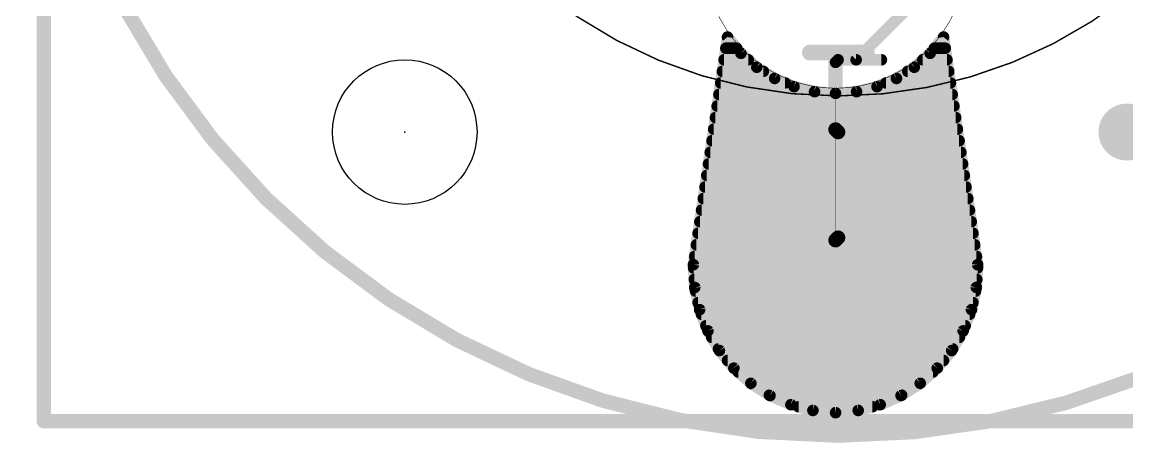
# Model space of a CAD drawing. Extents: x -45 to 63, y -30 to 12.
# Drawn here: x -14.35 to 5.08, y -16.89 to -9.5 of the extents above; entities that cross this region are included whole.
import ezdxf

# ---------------------------------------------------------------- set-up
doc = ezdxf.new("R2010")
doc.units = 0
for name, color, linetype in [('1', 12, 'CONTINUOUS'), ('16', 132, 'CONTINUOUS'), ('17', 110, 'CONTINUOUS'), ('20', 53, 'CONTINUOUS'), ('21', 41, 'CONTINUOUS'), ('23', 53, 'CONTINUOUS'), ('49', 253, 'CONTINUOUS')]:
    doc.layers.add(name, color=color, linetype=linetype)

# ---------------------------------------------------------------- blocks, each defined once
blk = doc.blocks.new('PIE')
at = {"const_width": 0.5}
blk.add_lwpolyline([(0, -0.25, 1), (0, 0.25, 1), (0, -0.25)], format="xyb", dxfattribs=at)
blk = doc.blocks.new('ROUNDP')
at = {"const_width": 0.5}
blk.add_lwpolyline([(0, -0.25, 1), (0, 0.25, 1), (0, -0.25)], format="xyb", dxfattribs=at)

msp = doc.modelspace()

# ---------------------------------------------------------------- linework, layer by layer
at = {"layer": '1'}
for points, const_width in [([(-13.97, 11.43), (-13.97, -16.51)], 0.254), ([(-1.9445, -9.7604), (-2.5445, -13.7604)], 0.2032), ([(-1.7084, -10.0463), (-1.9445, -9.7604)], 0.2032), ([(1.8556, -9.7604), (1.6195, -10.0463)], 0.2032), ([(2.4556, -13.7604), (1.8556, -9.7604)], 0.2032), ([(-1.9739, -9.9568), (-1.7823, -9.9568)], 0.2032), ([(1.6934, -9.9568), (1.885, -9.9568)], 0.2032), ([(-2.0044, -10.16), (-1.5789, -10.16)], 0.2032), ([(-1.4298, -10.291), (-1.7084, -10.0463)], 0.2032), ([(-0.0445, -10.2045), (-0.0445, -11.3856)], 0.254), ([(-0.0445, -10.2045), (0, -10.16)], 0.2032), ([(0, -10.16), (0.762, -10.16)], 0.2032), ([(1.6195, -10.0463), (1.3409, -10.291)], 0.2032), ([(1.49, -10.16), (1.9155, -10.16)], 0.2032), ([(-2.0349, -10.3632), (-1.3147, -10.3632)], 0.2032), ([(-1.1157, -10.4881), (-1.4298, -10.291)], 0.2032), ([(1.3409, -10.291), (1.0268, -10.4881)], 0.2032), ([(1.2258, -10.3632), (1.946, -10.3632)], 0.2032), ([(-2.0654, -10.5664), (-0.9306, -10.5664)], 0.2032), ([(-0.7742, -10.6326), (-1.1157, -10.4881)], 0.2032), ([(1.0268, -10.4881), (0.6853, -10.6326)], 0.2032), ([(0.8417, -10.5664), (1.9765, -10.5664)], 0.2032), ([(-2.0958, -10.7696), (2.0069, -10.7696)], 0.2032), ([(-0.4141, -10.7208), (-0.7742, -10.6326)], 0.2032), ([(-0.0445, -10.7504), (-0.4141, -10.7208)], 0.2032), ([(0.3252, -10.7208), (-0.0445, -10.7504)], 0.2032), ([(0.6853, -10.6326), (0.3252, -10.7208)], 0.2032), ([(-2.1263, -10.9728), (2.0374, -10.9728)], 0.2032), ([(-2.1568, -11.176), (2.0679, -11.176)], 0.2032), ([(-0.0445, -11.3856), (0, -11.43)], 0.254), ([(-2.1873, -11.3792), (2.0984, -11.3792)], 0.2032), ([(0, -13.286), (0, -11.43)], 0.2032), ([(-2.2178, -11.5824), (2.1288, -11.5824)], 0.2032), ([(-2.2482, -11.7856), (2.1593, -11.7856)], 0.2032), ([(-2.2787, -11.9888), (2.1898, -11.9888)], 0.2032), ([(-2.3092, -12.192), (2.2203, -12.192)], 0.2032), ([(-2.3397, -12.3952), (2.2508, -12.3952)], 0.2032), ([(-2.3702, -12.5984), (2.2813, -12.5984)], 0.2032), ([(-2.4006, -12.8016), (2.3117, -12.8016)], 0.2032), ([(-2.4311, -13.0048), (2.3422, -13.0048)], 0.2032), ([(-2.4616, -13.208), (2.3727, -13.208)], 0.2032), ([(0, -13.286), (-0.0445, -13.3304)], 0.254), ([(-2.4921, -13.4112), (2.4032, -13.4112)], 0.2032), ([(-2.5226, -13.6144), (2.4337, -13.6144)], 0.2032), ([(-2.5445, -13.7604), (-2.5209, -14.1599)], 0.2032), ([(-2.5411, -13.8176), (2.4522, -13.8176)], 0.2032), ([(2.432, -14.1599), (2.4556, -13.7604)], 0.2032), ([(-2.5291, -14.0208), (2.4402, -14.0208)], 0.2032), ([(-2.5209, -14.1599), (-2.4351, -14.5508)], 0.2032), ([(-2.5068, -14.224), (2.4179, -14.224)], 0.2032), ([(2.3462, -14.5508), (2.432, -14.1599)], 0.2032), ([(-2.4622, -14.4272), (2.3733, -14.4272)], 0.2032), ([(-2.4351, -14.5508), (-2.2892, -14.9235)], 0.2032), ([(-2.4039, -14.6304), (2.315, -14.6304)], 0.2032), ([(2.2003, -14.9235), (2.3462, -14.5508)], 0.2032), ([(-2.3244, -14.8336), (2.2354, -14.8336)], 0.2032), ([(-2.2892, -14.9235), (-2.0868, -15.2688)], 0.2032), ([(-2.2228, -15.0368), (2.1338, -15.0368)], 0.2032), ([(1.9979, -15.2688), (2.2003, -14.9235)], 0.2032), ([(-2.1037, -15.24), (2.0147, -15.24)], 0.2032), ([(-2.0868, -15.2688), (-1.8329, -15.5781)], 0.2032), ([(-1.9436, -15.4432), (1.8547, -15.4432)], 0.2032), ([(1.744, -15.5781), (1.9979, -15.2688)], 0.2032), ([(-1.8329, -15.5781), (-1.5337, -15.844)], 0.2032), ([(1.4448, -15.8439), (1.744, -15.5781)], 0.2032), ([(-1.7561, -15.6464), (1.6671, -15.6464)], 0.2032), ([(-1.5337, -15.844), (-1.1967, -16.0597)], 0.2032), ([(-1.5249, -15.8496), (1.436, -15.8496)], 0.2032), ([(1.1077, -16.0597), (1.4448, -15.8439)], 0.2032), ([(-1.2075, -16.0528), (1.1185, -16.0528)], 0.2032), ([(-1.1967, -16.0597), (-0.83, -16.2201)], 0.2032), ([(-0.83, -16.2201), (-0.4427, -16.3212)], 0.2032), ([(0.3538, -16.3212), (0.7411, -16.2201)], 0.2032), ([(0.7411, -16.2201), (1.1077, -16.0597)], 0.2032), ([(-0.6925, -16.256), (0.6035, -16.256)], 0.2032), ([(-0.4427, -16.3212), (-0.0445, -16.3604)], 0.2032), ([(-0.0445, -16.3604), (0.3538, -16.3212)], 0.2032), ([(-13.97, -16.51), (13.97, -16.51)], 0.254)]:
    msp.add_lwpolyline(points, dxfattribs=dict(at, const_width=const_width))
for points, const_width in [([(-1.9053, -9.7281, 1), (-1.9836, -9.7927)], 0.1016), ([(-1.8942, -9.7679, 1), (-1.9947, -9.7529)], 0.1016), ([(1.9058, -9.7529, 1), (1.8053, -9.7679)], 0.1016), ([(1.8947, -9.7927, 1), (1.8164, -9.7281)], 0.1016), ([(-1.9739, -9.906, 1), (-1.9739, -10.0076)], 0.1016), ([(-1.7823, -10.0076, 1), (-1.7823, -9.906)], 0.1016), ([(1.6934, -9.906, 1), (1.6934, -10.0076)], 0.1016), ([(1.885, -10.0076, 1), (1.885, -9.906)], 0.1016), ([(-2.0044, -10.1092, 1), (-2.0044, -10.2108)], 0.1016), ([(-1.6749, -10.0082, 1), (-1.7419, -10.0845)], 0.1016), ([(-1.7476, -10.0787, 1), (-1.6692, -10.014)], 0.1016), ([(-1.5789, -10.2108, 1), (-1.5789, -10.1092)], 0.1016), ([(0.019, -10.2045, 1), (-0.108, -10.2045)], 0.127), ([(0, -10.1092, 1), (0, -10.2108)], 0.1016), ([(0.0359, -10.1959, 1), (-0.0359, -10.1241)], 0.1016), ([(0.762, -10.2108, 1), (0.762, -10.1092)], 0.1016), ([(1.49, -10.1092, 1), (1.49, -10.2108)], 0.1016), ([(1.5803, -10.014, 1), (1.6587, -10.0787)], 0.1016), ([(1.653, -10.0845, 1), (1.586, -10.0082)], 0.1016), ([(1.9155, -10.2108, 1), (1.9155, -10.1092)], 0.1016), ([(-2.0349, -10.3124, 1), (-2.0349, -10.414)], 0.1016), ([(-1.4028, -10.2479, 1), (-1.4568, -10.334)], 0.1016), ([(-1.4633, -10.3292, 1), (-1.3962, -10.2528)], 0.1016), ([(-1.3147, -10.414, 1), (-1.3147, -10.3124)], 0.1016), ([(-0.0804, -10.1685, 1), (-0.0085, -10.2404)], 0.1016), ([(1.2258, -10.3124, 1), (1.2258, -10.414)], 0.1016), ([(1.3073, -10.2528, 1), (1.3744, -10.3292)], 0.1016), ([(1.3679, -10.334, 1), (1.3139, -10.2479)], 0.1016), ([(1.946, -10.414, 1), (1.946, -10.3124)], 0.1016), ([(-2.0654, -10.5156, 1), (-2.0654, -10.6172)], 0.1016), ([(-1.0959, -10.4413, 1), (-1.1355, -10.5348)], 0.1016), ([(-1.1427, -10.5311, 1), (-1.0887, -10.445)], 0.1016), ([(-0.9306, -10.6172, 1), (-0.9306, -10.5156)], 0.1016), ([(0.8417, -10.5156, 1), (0.8417, -10.6172)], 0.1016), ([(0.9998, -10.445, 1), (1.0538, -10.5311)], 0.1016), ([(1.0466, -10.5348, 1), (1.007, -10.4413)], 0.1016), ([(1.9765, -10.6172, 1), (1.9765, -10.5156)], 0.1016), ([(-2.0958, -10.7188, 1), (-2.0958, -10.8204)], 0.1016), ([(-0.7621, -10.5832, 1), (-0.7863, -10.6819)], 0.1016), ([(-0.794, -10.6793, 1), (-0.7544, -10.5858)], 0.1016), ([(-0.41, -10.6701, 1), (-0.4181, -10.7714)], 0.1016), ([(-0.4261, -10.7701, 1), (-0.402, -10.6714)], 0.1016), ([(-0.0485, -10.6998, 1), (-0.0404, -10.801)], 0.1016), ([(-0.0485, -10.801, 1), (-0.0404, -10.6998)], 0.1016), ([(0.3131, -10.6714, 1), (0.3372, -10.7701)], 0.1016), ([(0.3292, -10.7714, 1), (0.3211, -10.6701)], 0.1016), ([(0.6655, -10.5858, 1), (0.7051, -10.6793)], 0.1016), ([(0.6974, -10.6819, 1), (0.6732, -10.5832)], 0.1016), ([(2.0069, -10.8204, 1), (2.0069, -10.7188)], 0.1016), ([(-2.1263, -10.922, 1), (-2.1263, -11.0236)], 0.1016), ([(2.0374, -11.0236, 1), (2.0374, -10.922)], 0.1016), ([(-2.1568, -11.1252, 1), (-2.1568, -11.2268)], 0.1016), ([(2.0679, -11.2268, 1), (2.0679, -11.1252)], 0.1016), ([(0.0005, -11.3406, 1), (-0.0894, -11.4305)], 0.127), ([(-2.1873, -11.3284, 1), (-2.1873, -11.43)], 0.1016), ([(-0.108, -11.3856, 1), (0.019, -11.3856)], 0.127), ([(-0.0449, -11.4749, 1), (0.0449, -11.3851)], 0.127), ([(0.0508, -11.43, 1), (-0.0508, -11.43)], 0.1016), ([(2.0984, -11.43, 1), (2.0984, -11.3284)], 0.1016), ([(-2.2178, -11.5316, 1), (-2.2178, -11.6332)], 0.1016), ([(2.1288, -11.6332, 1), (2.1288, -11.5316)], 0.1016), ([(-2.2482, -11.7348, 1), (-2.2482, -11.8364)], 0.1016), ([(2.1593, -11.8364, 1), (2.1593, -11.7348)], 0.1016), ([(-2.2787, -11.938, 1), (-2.2787, -12.0396)], 0.1016), ([(2.1898, -12.0396, 1), (2.1898, -11.938)], 0.1016), ([(-2.3092, -12.1412, 1), (-2.3092, -12.2428)], 0.1016), ([(2.2203, -12.2428, 1), (2.2203, -12.1412)], 0.1016), ([(-2.3397, -12.3444, 1), (-2.3397, -12.446)], 0.1016), ([(2.2508, -12.446, 1), (2.2508, -12.3444)], 0.1016), ([(-2.3702, -12.5476, 1), (-2.3702, -12.6492)], 0.1016), ([(2.2813, -12.6492, 1), (2.2813, -12.5476)], 0.1016), ([(-2.4006, -12.7508, 1), (-2.4006, -12.8524)], 0.1016), ([(2.3117, -12.8524, 1), (2.3117, -12.7508)], 0.1016), ([(-2.4311, -12.954, 1), (-2.4311, -13.0556)], 0.1016), ([(2.3422, -13.0556, 1), (2.3422, -12.954)], 0.1016), ([(-2.4616, -13.1572, 1), (-2.4616, -13.2588)], 0.1016), ([(0.0449, -13.3309, 1), (-0.0449, -13.241)], 0.127), ([(2.3727, -13.2588, 1), (2.3727, -13.1572)], 0.1016), ([(-2.4921, -13.3604, 1), (-2.4921, -13.462)], 0.1016), ([(-0.0894, -13.2855, 1), (0.0005, -13.3753)], 0.127), ([(-0.0508, -13.286, 1), (0.0508, -13.286)], 0.1016), ([(2.4032, -13.462, 1), (2.4032, -13.3604)], 0.1016), ([(-2.5226, -13.5636, 1), (-2.5226, -13.6652)], 0.1016), ([(2.4337, -13.6652, 1), (2.4337, -13.5636)], 0.1016), ([(-2.4937, -13.7574, 1), (-2.5952, -13.7634)], 0.1016), ([(-2.5947, -13.7529, 1), (-2.4942, -13.7679)], 0.1016), ([(-2.5411, -13.7668, 1), (-2.5411, -13.8684)], 0.1016), ([(2.5063, -13.7634, 1), (2.4048, -13.7574)], 0.1016), ([(2.4053, -13.7679, 1), (2.5058, -13.7529)], 0.1016), ([(2.4522, -13.8684, 1), (2.4522, -13.7668)], 0.1016), ([(-2.5291, -13.97, 1), (-2.5291, -14.0716)], 0.1016), ([(2.4402, -14.0716, 1), (2.4402, -13.97)], 0.1016), ([(-2.4712, -14.149, 1), (-2.5705, -14.1708)], 0.1016), ([(-2.5716, -14.1629, 1), (-2.4702, -14.1569)], 0.1016), ([(-2.5068, -14.1732, 1), (-2.5068, -14.2748)], 0.1016), ([(2.3812, -14.1569, 1), (2.4827, -14.1629)], 0.1016), ([(2.4816, -14.1708, 1), (2.3823, -14.149)], 0.1016), ([(2.4179, -14.2748, 1), (2.4179, -14.1732)], 0.1016), ([(-2.4622, -14.3764, 1), (-2.4622, -14.478)], 0.1016), ([(2.3733, -14.478, 1), (2.3733, -14.3764)], 0.1016), ([(-2.3878, -14.5323, 1), (-2.4824, -14.5693)], 0.1016), ([(-2.4847, -14.5617, 1), (-2.3855, -14.5399)], 0.1016), ([(-2.4039, -14.5796, 1), (-2.4039, -14.6812)], 0.1016), ([(2.2965, -14.5399, 1), (2.3958, -14.5617)], 0.1016), ([(2.3935, -14.5693, 1), (2.2988, -14.5323)], 0.1016), ([(2.315, -14.6812, 1), (2.315, -14.5796)], 0.1016), ([(-2.3244, -14.7828, 1), (-2.3244, -14.8844)], 0.1016), ([(2.2354, -14.8844, 1), (2.2354, -14.7828)], 0.1016), ([(-2.2454, -14.8978, 1), (-2.333, -14.9492)], 0.1016), ([(-2.3365, -14.942, 1), (-2.2419, -14.905)], 0.1016), ([(-2.2228, -14.986, 1), (-2.2228, -15.0876)], 0.1016), ([(2.1338, -15.0876, 1), (2.1338, -14.986)], 0.1016), ([(2.153, -14.905, 1), (2.2476, -14.942)], 0.1016), ([(2.2441, -14.9492, 1), (2.1564, -14.8978)], 0.1016), ([(-2.1037, -15.1892, 1), (-2.1037, -15.2908)], 0.1016), ([(2.0147, -15.2908, 1), (2.0147, -15.1892)], 0.1016), ([(-2.0475, -15.2365, 1), (-2.1261, -15.301)], 0.1016), ([(-2.1306, -15.2945, 1), (-2.043, -15.2431)], 0.1016), ([(-1.9436, -15.3924, 1), (-1.9436, -15.494)], 0.1016), ([(1.8547, -15.494, 1), (1.8547, -15.3924)], 0.1016), ([(1.954, -15.2431, 1), (2.0417, -15.2944)], 0.1016), ([(2.0371, -15.301, 1), (1.9586, -15.2365)], 0.1016), ([(-1.7992, -15.5402, 1), (-1.8666, -15.6161)], 0.1016), ([(-1.8722, -15.6104, 1), (-1.7936, -15.5459)], 0.1016), ([(1.7047, -15.5459, 1), (1.7832, -15.6103)], 0.1016), ([(1.7777, -15.6161, 1), (1.7102, -15.5401)], 0.1016), ([(-1.7561, -15.5956, 1), (-1.7561, -15.6972)], 0.1016), ([(1.6671, -15.6972, 1), (1.6671, -15.5956)], 0.1016), ([(-1.5063, -15.8012, 1), (-1.5611, -15.8868)], 0.1016), ([(-1.5249, -15.7988, 1), (-1.5249, -15.9004)], 0.1016), ([(-1.5675, -15.8819, 1), (-1.5, -15.806)], 0.1016), ([(1.4111, -15.806, 1), (1.4785, -15.8819)], 0.1016), ([(1.4722, -15.8867, 1), (1.4174, -15.8012)], 0.1016), ([(1.436, -15.9004, 1), (1.436, -15.7988)], 0.1016), ([(-1.2075, -16.002, 1), (-1.2075, -16.1036)], 0.1016), ([(-1.1763, -16.0132, 1), (-1.217, -16.1063)], 0.1016), ([(-1.224, -16.1025, 1), (-1.1693, -16.017)], 0.1016), ([(-0.8172, -16.171, 1), (-0.8428, -16.2693)], 0.1016), ([(-0.8503, -16.2667, 1), (-0.8096, -16.1736)], 0.1016), ([(0.7207, -16.1736, 1), (0.7614, -16.2666)], 0.1016), ([(0.7539, -16.2693, 1), (0.7282, -16.1709)], 0.1016), ([(1.0803, -16.0169, 1), (1.1351, -16.1025)], 0.1016), ([(1.1281, -16.1063, 1), (1.0874, -16.0132)], 0.1016), ([(1.1185, -16.1036, 1), (1.1185, -16.002)], 0.1016), ([(-0.6925, -16.2052, 1), (-0.6925, -16.3068)], 0.1016), ([(-0.4378, -16.2706, 1), (-0.4477, -16.3717)], 0.1016), ([(-0.4556, -16.3703, 1), (-0.4299, -16.272)], 0.1016), ([(-0.0494, -16.3098, 1), (-0.0395, -16.411)], 0.1016), ([(-0.0494, -16.411, 1), (-0.0395, -16.3098)], 0.1016), ([(0.341, -16.272, 1), (0.3667, -16.3703)], 0.1016), ([(0.3588, -16.3717, 1), (0.3488, -16.2706)], 0.1016), ([(0.6035, -16.3068, 1), (0.6035, -16.2052)], 0.1016), ([(-13.97, -16.4465, 1), (-13.97, -16.5735)], 0.127), ([(-14.0335, -16.51, 1), (-13.9065, -16.51)], 0.127)]:
    msp.add_lwpolyline(points, format="xyb", dxfattribs=dict(at, const_width=const_width))
at = {"layer": '16'}
for points, const_width in [([(-13.97, 11.43), (-13.97, -16.51)], 0.254), ([(1.5875, -8.89), (0.3175, -10.16)], 0.2032), ([(-2.5445, -13.7604), (-1.9445, -9.7604)], 0.2032), ([(-1.9445, -9.7604), (-1.7084, -10.0463)], 0.2032), ([(1.6195, -10.0463), (1.8556, -9.7604)], 0.2032), ([(1.8556, -9.7604), (2.4556, -13.7604)], 0.2032), ([(-1.9739, -9.9568), (-1.7823, -9.9568)], 0.2032), ([(1.6934, -9.9568), (1.885, -9.9568)], 0.2032), ([(-2.0044, -10.16), (-1.5789, -10.16)], 0.2032), ([(-1.7084, -10.0463), (-1.4298, -10.291)], 0.2032), ([(0.3175, -10.16), (0, -10.16)], 0.2032), ([(1.3409, -10.291), (1.6195, -10.0463)], 0.2032), ([(1.49, -10.16), (1.9155, -10.16)], 0.2032), ([(-2.0349, -10.3632), (-1.3147, -10.3632)], 0.2032), ([(-1.4298, -10.291), (-1.1157, -10.4881)], 0.2032), ([(1.0268, -10.4881), (1.3409, -10.291)], 0.2032), ([(1.2258, -10.3632), (1.946, -10.3632)], 0.2032), ([(-2.0654, -10.5664), (-0.9306, -10.5664)], 0.2032), ([(-1.1157, -10.4881), (-0.7742, -10.6326)], 0.2032), ([(0.6853, -10.6326), (1.0268, -10.4881)], 0.2032), ([(0.8417, -10.5664), (1.9765, -10.5664)], 0.2032), ([(-2.0958, -10.7696), (2.0069, -10.7696)], 0.2032), ([(-0.7742, -10.6326), (-0.4141, -10.7208)], 0.2032), ([(-0.4141, -10.7208), (-0.0445, -10.7504)], 0.2032), ([(-0.0445, -10.7504), (0.3252, -10.7208)], 0.2032), ([(0.3252, -10.7208), (0.6853, -10.6326)], 0.2032), ([(-2.1263, -10.9728), (2.0374, -10.9728)], 0.2032), ([(-2.1568, -11.176), (2.0679, -11.176)], 0.2032), ([(-2.1873, -11.3792), (2.0984, -11.3792)], 0.2032), ([(-2.2178, -11.5824), (2.1288, -11.5824)], 0.2032), ([(-2.2482, -11.7856), (2.1593, -11.7856)], 0.2032), ([(-2.2787, -11.9888), (2.1898, -11.9888)], 0.2032), ([(-2.3092, -12.192), (2.2203, -12.192)], 0.2032), ([(-2.3397, -12.3952), (2.2508, -12.3952)], 0.2032), ([(-2.3702, -12.5984), (2.2813, -12.5984)], 0.2032), ([(-2.4006, -12.8016), (2.3117, -12.8016)], 0.2032), ([(-2.4311, -13.0048), (2.3422, -13.0048)], 0.2032), ([(-2.4616, -13.208), (2.3727, -13.208)], 0.2032), ([(0, -13.286), (-0.0445, -13.3304)], 0.2032), ([(-2.4921, -13.4112), (2.4032, -13.4112)], 0.2032), ([(-2.5226, -13.6144), (2.4337, -13.6144)], 0.2032), ([(-2.5209, -14.1599), (-2.5445, -13.7604)], 0.2032), ([(-2.5411, -13.8176), (2.4522, -13.8176)], 0.2032), ([(2.4556, -13.7604), (2.432, -14.1599)], 0.2032), ([(-2.5291, -14.0208), (2.4402, -14.0208)], 0.2032), ([(-2.435, -14.5508), (-2.5209, -14.1599)], 0.2032), ([(-2.5068, -14.224), (2.4179, -14.224)], 0.2032), ([(2.432, -14.1599), (2.3462, -14.5508)], 0.2032), ([(-2.4622, -14.4272), (2.3733, -14.4272)], 0.2032), ([(-2.2892, -14.9235), (-2.435, -14.5508)], 0.2032), ([(-2.4039, -14.6304), (2.315, -14.6304)], 0.2032), ([(2.3462, -14.5508), (2.2003, -14.9235)], 0.2032), ([(-2.3243, -14.8336), (2.2355, -14.8336)], 0.2032), ([(-2.0868, -15.2688), (-2.2892, -14.9235)], 0.2032), ([(-2.2227, -15.0368), (2.1339, -15.0368)], 0.2032), ([(2.2003, -14.9235), (1.9979, -15.2688)], 0.2032), ([(-2.1036, -15.24), (2.0148, -15.24)], 0.2032), ([(-1.8329, -15.5781), (-2.0868, -15.2688)], 0.2032), ([(-1.9436, -15.4432), (1.8547, -15.4432)], 0.2032), ([(1.9979, -15.2688), (1.744, -15.5781)], 0.2032), ([(-1.5337, -15.8439), (-1.8329, -15.5781)], 0.2032), ([(1.744, -15.5781), (1.4448, -15.844)], 0.2032), ([(-1.756, -15.6464), (1.6672, -15.6464)], 0.2032), ([(-1.1966, -16.0597), (-1.5337, -15.8439)], 0.2032), ([(-1.5249, -15.8496), (1.436, -15.8496)], 0.2032), ([(1.4448, -15.844), (1.1078, -16.0597)], 0.2032), ([(-1.2074, -16.0528), (1.1186, -16.0528)], 0.2032), ([(-0.83, -16.2201), (-1.1966, -16.0597)], 0.2032), ([(-0.4427, -16.3212), (-0.83, -16.2201)], 0.2032), ([(0.7411, -16.2201), (0.3538, -16.3212)], 0.2032), ([(1.1078, -16.0597), (0.7411, -16.2201)], 0.2032), ([(-0.6924, -16.256), (0.6036, -16.256)], 0.2032), ([(-0.0445, -16.3604), (-0.4427, -16.3212)], 0.2032), ([(0.3538, -16.3212), (-0.0445, -16.3604)], 0.2032), ([(-13.97, -16.51), (13.97, -16.51)], 0.254)]:
    msp.add_lwpolyline(points, dxfattribs=dict(at, const_width=const_width))
for points, const_width in [([(-1.9053, -9.7281, 1), (-1.9836, -9.7927)], 0.1016), ([(-1.8942, -9.7679, 1), (-1.9947, -9.7529)], 0.1016), ([(1.9058, -9.7529, 1), (1.8053, -9.7679)], 0.1016), ([(1.8947, -9.7927, 1), (1.8164, -9.7281)], 0.1016), ([(-1.9739, -9.906, 1), (-1.9739, -10.0076)], 0.1016), ([(-1.7823, -10.0076, 1), (-1.7823, -9.906)], 0.1016), ([(1.6934, -9.906, 1), (1.6934, -10.0076)], 0.1016), ([(1.885, -10.0076, 1), (1.885, -9.906)], 0.1016), ([(-2.0044, -10.1092, 1), (-2.0044, -10.2108)], 0.1016), ([(-1.6749, -10.0082, 1), (-1.7419, -10.0845)], 0.1016), ([(-1.7476, -10.0787, 1), (-1.6692, -10.014)], 0.1016), ([(-1.5789, -10.2108, 1), (-1.5789, -10.1092)], 0.1016), ([(0, -10.1092, 1), (0, -10.2108)], 0.1016), ([(0.2816, -10.1241, 1), (0.3534, -10.1959)], 0.1016), ([(0.3175, -10.2108, 1), (0.3175, -10.1092)], 0.1016), ([(1.49, -10.1092, 1), (1.49, -10.2108)], 0.1016), ([(1.5803, -10.014, 1), (1.6587, -10.0787)], 0.1016), ([(1.653, -10.0845, 1), (1.586, -10.0082)], 0.1016), ([(1.9155, -10.2108, 1), (1.9155, -10.1092)], 0.1016), ([(-2.0349, -10.3124, 1), (-2.0349, -10.414)], 0.1016), ([(-1.4028, -10.2479, 1), (-1.4568, -10.334)], 0.1016), ([(-1.4633, -10.3292, 1), (-1.3962, -10.2528)], 0.1016), ([(-1.3147, -10.414, 1), (-1.3147, -10.3124)], 0.1016), ([(1.2258, -10.3124, 1), (1.2258, -10.414)], 0.1016), ([(1.3073, -10.2528, 1), (1.3744, -10.3292)], 0.1016), ([(1.3679, -10.334, 1), (1.3139, -10.2479)], 0.1016), ([(1.946, -10.414, 1), (1.946, -10.3124)], 0.1016), ([(-2.0654, -10.5156, 1), (-2.0654, -10.6172)], 0.1016), ([(-1.0959, -10.4413, 1), (-1.1355, -10.5348)], 0.1016), ([(-1.1427, -10.5311, 1), (-1.0887, -10.445)], 0.1016), ([(-0.9306, -10.6172, 1), (-0.9306, -10.5156)], 0.1016), ([(0.8417, -10.5156, 1), (0.8417, -10.6172)], 0.1016), ([(0.9998, -10.445, 1), (1.0538, -10.5311)], 0.1016), ([(1.0466, -10.5348, 1), (1.007, -10.4413)], 0.1016), ([(1.9765, -10.6172, 1), (1.9765, -10.5156)], 0.1016), ([(-2.0958, -10.7188, 1), (-2.0958, -10.8204)], 0.1016), ([(-0.7621, -10.5832, 1), (-0.7863, -10.6819)], 0.1016), ([(-0.794, -10.6793, 1), (-0.7544, -10.5858)], 0.1016), ([(-0.41, -10.6701, 1), (-0.4181, -10.7714)], 0.1016), ([(-0.4261, -10.7701, 1), (-0.402, -10.6714)], 0.1016), ([(-0.0485, -10.6998, 1), (-0.0404, -10.801)], 0.1016), ([(-0.0485, -10.801, 1), (-0.0404, -10.6998)], 0.1016), ([(0.3131, -10.6714, 1), (0.3372, -10.7701)], 0.1016), ([(0.3292, -10.7714, 1), (0.3211, -10.6701)], 0.1016), ([(0.6655, -10.5858, 1), (0.7051, -10.6793)], 0.1016), ([(0.6974, -10.6819, 1), (0.6732, -10.5832)], 0.1016), ([(2.0069, -10.8204, 1), (2.0069, -10.7188)], 0.1016), ([(-2.1263, -10.922, 1), (-2.1263, -11.0236)], 0.1016), ([(2.0374, -11.0236, 1), (2.0374, -10.922)], 0.1016), ([(-2.1568, -11.1252, 1), (-2.1568, -11.2268)], 0.1016), ([(2.0679, -11.2268, 1), (2.0679, -11.1252)], 0.1016), ([(-2.1873, -11.3284, 1), (-2.1873, -11.43)], 0.1016), ([(2.0984, -11.43, 1), (2.0984, -11.3284)], 0.1016), ([(-2.2178, -11.5316, 1), (-2.2178, -11.6332)], 0.1016), ([(2.1288, -11.6332, 1), (2.1288, -11.5316)], 0.1016), ([(-2.2482, -11.7348, 1), (-2.2482, -11.8364)], 0.1016), ([(2.1593, -11.8364, 1), (2.1593, -11.7348)], 0.1016), ([(-2.2787, -11.938, 1), (-2.2787, -12.0396)], 0.1016), ([(2.1898, -12.0396, 1), (2.1898, -11.938)], 0.1016), ([(-2.3092, -12.1412, 1), (-2.3092, -12.2428)], 0.1016), ([(2.2203, -12.2428, 1), (2.2203, -12.1412)], 0.1016), ([(-2.3397, -12.3444, 1), (-2.3397, -12.446)], 0.1016), ([(2.2508, -12.446, 1), (2.2508, -12.3444)], 0.1016), ([(-2.3702, -12.5476, 1), (-2.3702, -12.6492)], 0.1016), ([(2.2813, -12.6492, 1), (2.2813, -12.5476)], 0.1016), ([(-2.4006, -12.7508, 1), (-2.4006, -12.8524)], 0.1016), ([(2.3117, -12.8524, 1), (2.3117, -12.7508)], 0.1016), ([(-2.4311, -12.954, 1), (-2.4311, -13.0556)], 0.1016), ([(2.3422, -13.0556, 1), (2.3422, -12.954)], 0.1016), ([(-2.4616, -13.1572, 1), (-2.4616, -13.2588)], 0.1016), ([(0.0359, -13.3219, 1), (-0.0359, -13.25)], 0.1016), ([(2.3727, -13.2588, 1), (2.3727, -13.1572)], 0.1016), ([(-2.4921, -13.3604, 1), (-2.4921, -13.462)], 0.1016), ([(-0.0804, -13.2945, 1), (-0.0085, -13.3663)], 0.1016), ([(2.4032, -13.462, 1), (2.4032, -13.3604)], 0.1016), ([(-2.5226, -13.5636, 1), (-2.5226, -13.6652)], 0.1016), ([(2.4337, -13.6652, 1), (2.4337, -13.5636)], 0.1016), ([(-2.4937, -13.7574, 1), (-2.5952, -13.7634)], 0.1016), ([(-2.5947, -13.7529, 1), (-2.4942, -13.7679)], 0.1016), ([(-2.5411, -13.7668, 1), (-2.5411, -13.8684)], 0.1016), ([(2.5063, -13.7634, 1), (2.4048, -13.7574)], 0.1016), ([(2.4053, -13.7679, 1), (2.5058, -13.7529)], 0.1016), ([(2.4522, -13.8684, 1), (2.4522, -13.7668)], 0.1016), ([(-2.5291, -13.97, 1), (-2.5291, -14.0716)], 0.1016), ([(2.4402, -14.0716, 1), (2.4402, -13.97)], 0.1016), ([(-2.4712, -14.149, 1), (-2.5705, -14.1708)], 0.1016), ([(-2.5716, -14.1629, 1), (-2.4701, -14.1569)], 0.1016), ([(-2.5068, -14.1732, 1), (-2.5068, -14.2748)], 0.1016), ([(2.3813, -14.1569, 1), (2.4827, -14.1629)], 0.1016), ([(2.4816, -14.1708, 1), (2.3823, -14.149)], 0.1016), ([(2.4179, -14.2748, 1), (2.4179, -14.1732)], 0.1016), ([(-2.4622, -14.3764, 1), (-2.4622, -14.478)], 0.1016), ([(2.3733, -14.478, 1), (2.3733, -14.3764)], 0.1016), ([(-2.3877, -14.5323, 1), (-2.4824, -14.5693)], 0.1016), ([(-2.4847, -14.5617, 1), (-2.3854, -14.5399)], 0.1016), ([(-2.4039, -14.5796, 1), (-2.4039, -14.6812)], 0.1016), ([(2.2966, -14.5399, 1), (2.3958, -14.5617)], 0.1016), ([(2.3935, -14.5693, 1), (2.2989, -14.5323)], 0.1016), ([(2.315, -14.6812, 1), (2.315, -14.5796)], 0.1016), ([(-2.3243, -14.7828, 1), (-2.3243, -14.8844)], 0.1016), ([(2.2355, -14.8844, 1), (2.2355, -14.7828)], 0.1016), ([(-2.2453, -14.8978, 1), (-2.333, -14.9492)], 0.1016), ([(-2.3365, -14.942, 1), (-2.2419, -14.905)], 0.1016), ([(-2.2227, -14.986, 1), (-2.2227, -15.0876)], 0.1016), ([(2.1339, -15.0876, 1), (2.1339, -14.986)], 0.1016), ([(2.153, -14.905, 1), (2.2476, -14.942)], 0.1016), ([(2.2441, -14.9492, 1), (2.1565, -14.8978)], 0.1016), ([(-2.1036, -15.1892, 1), (-2.1036, -15.2908)], 0.1016), ([(2.0148, -15.2908, 1), (2.0148, -15.1892)], 0.1016), ([(-2.0475, -15.2365, 1), (-2.126, -15.301)], 0.1016), ([(-2.1306, -15.2944, 1), (-2.0429, -15.2431)], 0.1016), ([(-1.9436, -15.3924, 1), (-1.9436, -15.494)], 0.1016), ([(1.8547, -15.494, 1), (1.8547, -15.3924)], 0.1016), ([(1.9541, -15.2431, 1), (2.0417, -15.2945)], 0.1016), ([(2.0372, -15.301, 1), (1.9586, -15.2365)], 0.1016), ([(-1.7991, -15.5401, 1), (-1.8666, -15.6161)], 0.1016), ([(-1.8721, -15.6103, 1), (-1.7936, -15.5459)], 0.1016), ([(1.7047, -15.5459, 1), (1.7833, -15.6104)], 0.1016), ([(1.7777, -15.6161, 1), (1.7103, -15.5402)], 0.1016), ([(-1.756, -15.5956, 1), (-1.756, -15.6972)], 0.1016), ([(1.6672, -15.6972, 1), (1.6672, -15.5956)], 0.1016), ([(-1.5063, -15.8012, 1), (-1.5611, -15.8867)], 0.1016), ([(-1.5249, -15.7988, 1), (-1.5249, -15.9004)], 0.1016), ([(-1.5674, -15.8819, 1), (-1.5, -15.806)], 0.1016), ([(1.4111, -15.806, 1), (1.4786, -15.8819)], 0.1016), ([(1.4722, -15.8868, 1), (1.4174, -15.8012)], 0.1016), ([(1.436, -15.9004, 1), (1.436, -15.7988)], 0.1016), ([(-1.2074, -16.002, 1), (-1.2074, -16.1036)], 0.1016), ([(-1.1763, -16.0132, 1), (-1.217, -16.1063)], 0.1016), ([(-1.224, -16.1025, 1), (-1.1692, -16.0169)], 0.1016), ([(-0.8171, -16.1709, 1), (-0.8428, -16.2693)], 0.1016), ([(-0.8503, -16.2666, 1), (-0.8096, -16.1736)], 0.1016), ([(0.7207, -16.1736, 1), (0.7614, -16.2667)], 0.1016), ([(0.7539, -16.2693, 1), (0.7283, -16.171)], 0.1016), ([(1.0804, -16.017, 1), (1.1351, -16.1025)], 0.1016), ([(1.1281, -16.1063, 1), (1.0874, -16.0132)], 0.1016), ([(1.1186, -16.1036, 1), (1.1186, -16.002)], 0.1016), ([(-0.6924, -16.2052, 1), (-0.6924, -16.3068)], 0.1016), ([(-0.4377, -16.2706, 1), (-0.4477, -16.3717)], 0.1016), ([(-0.4556, -16.3703, 1), (-0.4299, -16.272)], 0.1016), ([(-0.0494, -16.3098, 1), (-0.0395, -16.411)], 0.1016), ([(-0.0494, -16.411, 1), (-0.0395, -16.3098)], 0.1016), ([(0.341, -16.272, 1), (0.3667, -16.3703)], 0.1016), ([(0.3588, -16.3717, 1), (0.3489, -16.2706)], 0.1016), ([(0.6036, -16.3068, 1), (0.6036, -16.2052)], 0.1016), ([(-13.97, -16.4465, 1), (-13.97, -16.5735)], 0.127), ([(-14.0335, -16.51, 1), (-13.9065, -16.51)], 0.127)]:
    msp.add_lwpolyline(points, format="xyb", dxfattribs=dict(at, const_width=const_width))
at = {"layer": '20', "const_width": 0.254}
msp.add_lwpolyline([(0, -16.764, 1), (0, 11.684, 1), (0, -16.764)], format="xyb", dxfattribs=at)
at = {"layer": '20'}
msp.add_circle((-7.62, -11.43), 1.27, dxfattribs=at)
at = {"layer": '21', "const_width": 0.2794}
msp.add_lwpolyline([(-0.4953, -10.0324), (0.5046, -10.0324)], dxfattribs=at)
at = {"layer": '21', "const_width": 0.1397}
for points in [[(-0.4953, -9.9625, 1), (-0.4953, -10.1022)], [(0.5046, -10.1022, 1), (0.5046, -9.9625)]]:
    msp.add_lwpolyline(points, format="xyb", dxfattribs=at)
at = {"layer": '23'}
for p in [(-7.62, -11.43), (-0.0445, -13.3604)]:
    msp.add_point(p, dxfattribs=at)
at = {"layer": '49'}
for points, const_width in [([(0, -10.795, 1), (0, 5.715, 1), (0, -10.795)], 0.0254), ([(-0.0445, -10.6604, 1), (-0.0445, -6.0604, 1), (-0.0445, -10.6604)], 0.01), ([(-0.042, -10.6604, 1), (-0.047, -10.6604)], 0.005), ([(-0.047, -13.3604, 1), (-0.042, -13.3604)], 0.005)]:
    msp.add_lwpolyline(points, format="xyb", dxfattribs=dict(at, const_width=const_width))
at = {"layer": '49', "const_width": 0.01}
msp.add_lwpolyline([(-0.0445, -13.3604), (-0.0445, -10.6604)], dxfattribs=at)

# ---------------------------------------------------------------- block references
at = {"layer": '1'}
msp.add_blockref('PIE', (5.08, -11.43), dxfattribs=at)
at = {"layer": '17', "xscale": 4.064, "yscale": 4.064, "rotation": 90}
msp.add_blockref('ROUNDP', (-0.0445, -13.3304), dxfattribs=at)
msp.add_blockref('ROUNDP', (-0.0445, -13.3304), dxfattribs=at)

doc.saveas('drawing.dxf')
